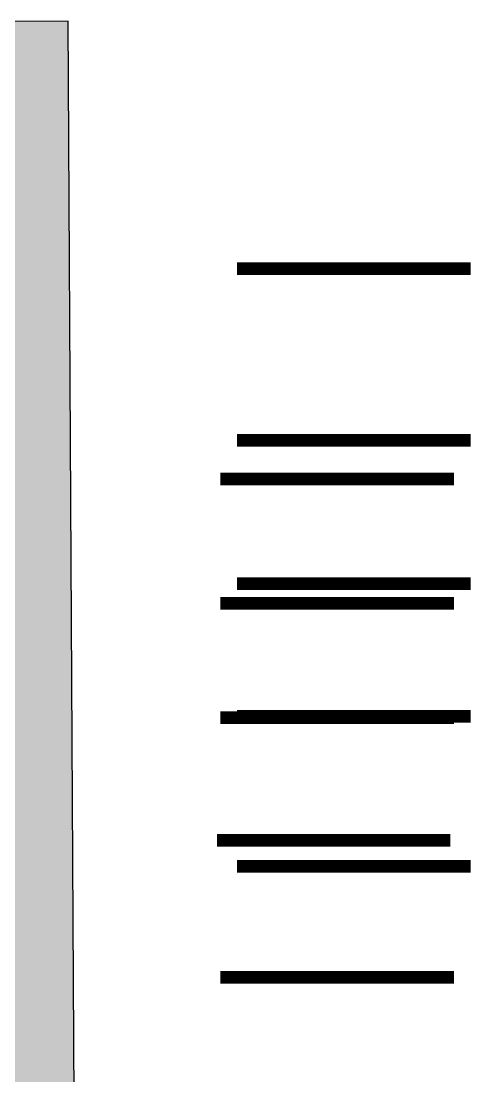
# Model space of a CAD drawing. Extents: x -27.9 to 24.1, y -8.6 to 57.6.
# Drawn here: x -8.96 to -5.36, y 49.27 to 57.59 of the extents above; entities that cross this region are included whole.
import ezdxf

# ---------------------------------------------------------------- set-up
doc = ezdxf.new("R2010")
doc.units = 0
doc.header["$LTSCALE"] = 0.002
doc.linetypes.add('AXES2', pattern=[28.575, 19.05, -3.175, 3.175, -3.175])
doc.linetypes.add('CACHE', pattern=[0.375, 0.25, -0.125])
doc.layers.add('01-STR_MACONNERIE_HACH', color=252, linetype='Continuous')
doc.layers.add('A-legende', color=7, linetype='Continuous')
doc.layers.add('A-signalétique', color=7, linetype='Continuous', true_color=0x666666)

# ---------------------------------------------------------------- blocks, each defined once
blk = doc.blocks.new('Xref-R3-2018-11')
at = {"layer": '01-STR_MACONNERIE_HACH'}
h = blk.add_hatch(color=256, dxfattribs=at)
h.dxf.hatch_style = 1
h.paths.add_polyline_path([(-13.1869, 40.3388), (-13.1909, 40.1386), (-13.0915, 40.1366), (-13.1074, 39.3384), (-13.2166, 39.3405), (-13.2205, 39.1443), (-13.0718, 39.1413), (-13.073, 39.081), (-13.0273, 39.0801), (-13.002, 40.353), (-13.0783, 40.3545), (-13.0786, 40.3367)])
h.paths.add_polyline_path([(-13.129, 43.7504), (-13.1329, 43.5541), (-12.9842, 43.5511), (-12.9854, 43.4908), (-12.9396, 43.4899), (-12.9103, 44.8154), (-12.9896, 44.817), (-12.9914, 44.7267), (-13.0997, 44.7288), (-13.1037, 44.5286), (-12.9808, 44.5262), (-12.9962, 43.7477)], flags=17)
h.paths.add_polyline_path([(-12.9315, 46.5846), (-12.9327, 46.5244), (-13.0927, 46.5276), (-13.0957, 46.3787), (-12.944, 46.3757), (-12.9571, 45.7161), (-13.08, 45.7186), (-13.084, 45.5158), (-12.9757, 45.5136), (-12.9775, 45.4232), (-12.897, 45.4216), (-12.8734, 46.4868), (-12.8715, 46.5834)], flags=17)
h.paths.add_polyline_path([(-12.9638, 42.1255), (-12.9648, 42.2255), (-12.9613, 42.4001), (-13.007, 42.401), (-13.0083, 42.3391), (-13.1569, 42.342), (-13.1613, 42.1247), (-13.0521, 42.1225), (-13.0679, 41.3266), (-13.1673, 41.3285), (-13.1713, 41.1257), (-13.063, 41.1236), (-13.0633, 41.1064), (-12.987, 41.1049), (-12.9667, 42.1254)])
h.paths.add_polyline_path([(-12.7309, 47.3763), (-12.7609, 47.9057), (-12.7739, 50.1556), (-6.404, 50.1923), (-6.3918, 48.0824), (-6.3871, 48.0824), (-6.2995, 36.8936), (-6.4277, 36.8961), (-6.4269, 36.3737), (-6.3269, 36.3739), (-6.3261, 35.8698), (-5.7451, 35.8657), (-5.738, 36.8645), (-5.7886, 36.8655), (-5.8621, 50.7197), (-13.1704, 50.6776), (-13.2395, 47.6321), (-13.2118, 47.6311), (-13.1861, 47.3368), (-12.9161, 47.3604), (-12.9177, 47.2778), (-12.8577, 47.2766), (-12.8557, 47.3788)])
for p, q in [((-5.8621, 50.7197), (-13.1704, 50.6776)), ((-5.7886, 36.8655), (-5.8621, 50.7197))]:
    blk.add_line(p, q)

msp = doc.modelspace()

# ---------------------------------------------------------------- linework, layer by layer
at = {"layer": 'A-legende', "linetype": 'CACHE', "ltscale": 1000, "const_width": 0.1}
msp.add_lwpolyline([(-7.3855, 53.9783), (-5.5425, 53.9783)], dxfattribs=at)
at = {"layer": 'A-legende', "color": 151, "linetype": 'CACHE', "ltscale": 5, "true_color": 0xa4b6e5, "const_width": 0.1}
msp.add_lwpolyline([(-7.3855, 52.9954), (-5.5425, 52.9954)], dxfattribs=at)
at = {"layer": 'A-legende', "color": 5, "linetype": 'CACHE', "ltscale": 1000, "true_color": 0x1100ff, "const_width": 0.1}
msp.add_lwpolyline([(-7.3855, 52.0936), (-5.5425, 52.0936)], dxfattribs=at)
at = {"layer": 'A-legende', "color": 205, "linetype": 'CACHE', "ltscale": 5, "true_color": 0x8546b9, "const_width": 0.1}
msp.add_lwpolyline([(-7.413, 51.1261), (-5.57, 51.1261)], dxfattribs=at)
at = {"layer": 'A-legende', "color": 71, "linetype": 'AXES2', "ltscale": 0.1, "true_color": 0xbfff7f, "const_width": 0.1}
msp.add_lwpolyline([(-7.3855, 50.0468), (-5.5425, 50.0468)], dxfattribs=at)
at = {"layer": 'A-signalétique', "color": 1, "linetype": 'CACHE', "ltscale": 5, "true_color": 0xff0000, "const_width": 0.1}
msp.add_lwpolyline([(-7.2538, 55.637), (-5.4108, 55.637)], dxfattribs=at)
at = {"layer": 'A-signalétique', "color": 93, "linetype": 'CACHE', "ltscale": 5, "true_color": 0x6dd544, "const_width": 0.1}
msp.add_lwpolyline([(-7.2538, 54.2815), (-5.4108, 54.2815)], dxfattribs=at)
at = {"layer": 'A-signalétique', "color": 253, "linetype": 'AXES2', "ltscale": 0.1, "true_color": 0x999999, "const_width": 0.1}
msp.add_lwpolyline([(-7.2538, 53.1526), (-5.4108, 53.1526)], dxfattribs=at)
at = {"layer": 'A-signalétique', "color": 132, "linetype": 'AXES2', "ltscale": 0.1, "true_color": 0x18c9c0, "const_width": 0.1}
msp.add_lwpolyline([(-7.2538, 52.1064), (-5.4108, 52.1064)], dxfattribs=at)
at = {"layer": 'A-signalétique', "color": 1, "linetype": 'AXES2', "ltscale": 0.1, "true_color": 0xff0000, "const_width": 0.1}
msp.add_lwpolyline([(-7.2538, 50.9215), (-5.4108, 50.9215)], dxfattribs=at)

# ---------------------------------------------------------------- block references
at = {"ltscale": 0.01}
msp.add_blockref('Xref-R3-2018-11', (-2.7244, 6.8691), dxfattribs=at)

doc.saveas('drawing.dxf')
